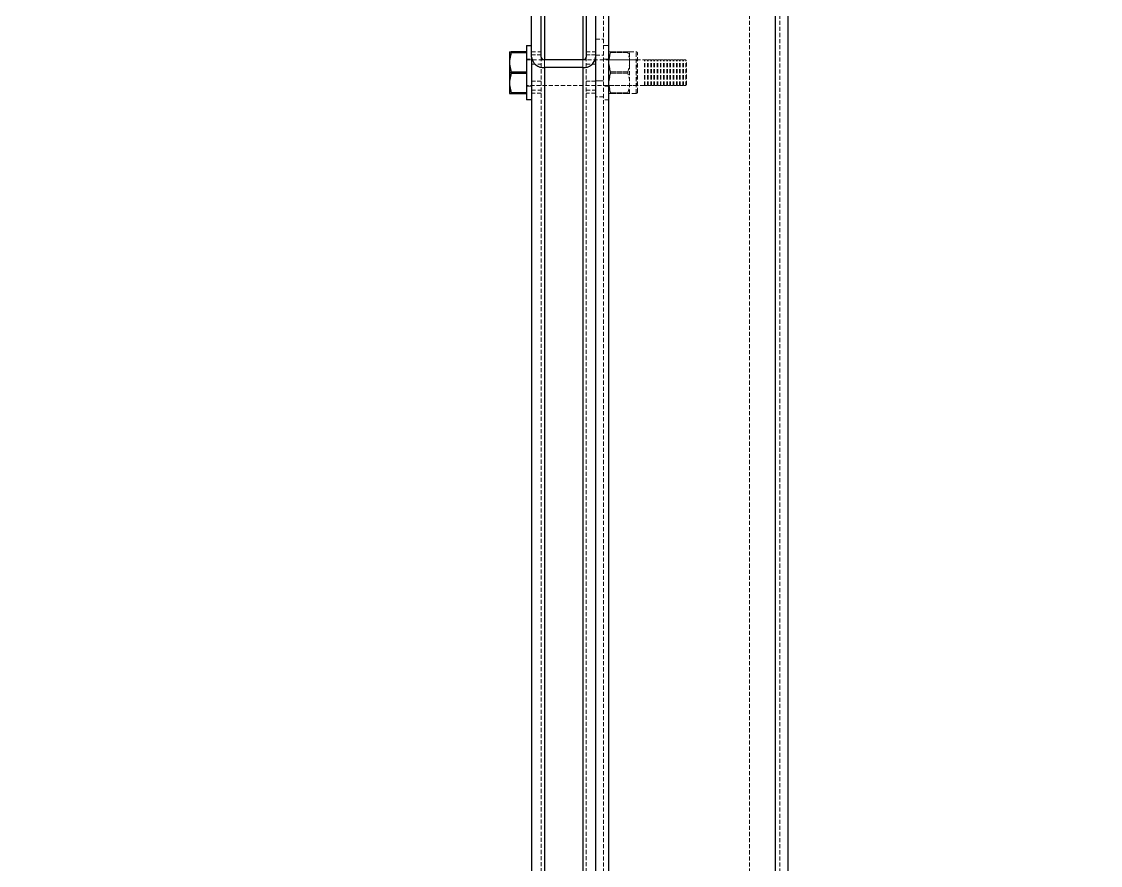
# Model space of a CAD drawing. Header units: millimetres. Extents: x -116399 to 112199, y -90759 to -31335.
# Drawn here: x -32882.3 to -32545.5, y -46713.6 to -46450.1 of the extents above; entities that cross this region are included whole.
import ezdxf

# ---------------------------------------------------------------- set-up
doc = ezdxf.new("R2010")
doc.units = ezdxf.units.MM
doc.linetypes.add('HIDDEN', pattern=[1.905, 1.27, -0.635])
doc.styles.add('Annotative', font='simplex.shx', dxfattribs={"height": 2.5})
doc.dimstyles.new('Annotative', dxfattribs={"dimscale": 0, "dimtxt": 2.5, "dimasz": 2.5, "dimexe": 1.25, "dimexo": 2, "dimtad": 1, "dimtxsty": 'Annotative', "dimblk": 'OBLIQUE', "dimcen": 2.5, "dimazin": 3, "dimtfac": 1, "dimtmove": 0, "dimatfit": 3, "dimfxl": 1})

# ---------------------------------------------------------------- blocks, each defined once
blk = doc.blocks.new('_Oblique')
at = {"color": 0, "linetype": 'ByBlock', "lineweight": -2}
blk.add_line((-0.5, -0.5), (0.5, 0.5), dxfattribs=at)
blk = doc.blocks.new('*D259')
at = {"color": 8, "lineweight": -2}
for p, q in [((-32803.11, -46314.58), (-33315.47, -46314.58)), ((-33252.97, -48529.58), (-33252.97, -46314.58)), ((-32803.11, -48529.58), (-33315.47, -48529.58))]:
    blk.add_line(p, q, dxfattribs=at)
at = {"layer": 'Defpoints', "color": 0}
for p in [(-33252.97, -46314.58), (-32703.11, -46314.58), (-32703.11, -48529.58)]:
    blk.add_point(p, dxfattribs=at)
at = {"color": 8, "lineweight": -2, "xscale": 125, "yscale": 125, "zscale": 125}
for p, rotation in [((-33252.97, -46314.58), 90), ((-33252.97, -48529.58), 270)]:
    blk.add_blockref('_Oblique', p, dxfattribs=dict(at, rotation=rotation))
at = {"insert": (-33346.72, -47422.08), "char_height": 125, "attachment_point": 5, "rotation": 90, "style": 'Annotative'}
blk.add_mtext('2215', dxfattribs=at)
blk = doc.blocks.new('*D251')
at = {"color": 8, "lineweight": -2}
for p, q in [((-32712.35, -46084.41), (-32639.52, -45928.23)), ((-32647.44, -45945.22), (-31378.62, -46536.9)), ((-31443.52, -46676.08), (-31370.69, -46519.9))]:
    blk.add_line(p, q, dxfattribs=at)
at = {"layer": 'Defpoints', "color": 0}
for p in [(-32725.03, -46111.6), (-31378.62, -46536.9), (-31456.2, -46703.27)]:
    blk.add_point(p, dxfattribs=at)
at = {"color": 8, "lineweight": -2, "xscale": 37.5, "yscale": 37.5, "zscale": 37.5}
for p, rotation in [((-32647.44, -45945.22), 154.9996608847017), ((-31378.62, -46536.9), 334.9996608847017)]:
    blk.add_blockref('_Oblique', p, dxfattribs=dict(at, rotation=rotation))
at = {"insert": (-32001.14, -46215.57), "char_height": 37.5, "attachment_point": 5, "rotation": 334.9997, "style": 'Annotative'}
blk.add_mtext('1400', dxfattribs=at)
blk = doc.blocks.new('*D255')
at = {"color": 8, "lineweight": -2}
for p, q in [((-33138.8, -45852.25), (-33001.28, -45557.35)), ((-30848.57, -46581.88), (-33009.21, -45574.34)), ((-30978.16, -46859.78), (-30840.65, -46564.89))]:
    blk.add_line(p, q, dxfattribs=at)
at = {"layer": 'Defpoints', "color": 0}
for p in [(-33009.21, -45574.34), (-33151.47, -45879.44), (-30990.84, -46886.97)]:
    blk.add_point(p, dxfattribs=at)
at = {"color": 8, "lineweight": -2, "xscale": 37.5, "yscale": 37.5, "zscale": 37.5}
for p, rotation in [((-33009.21, -45574.34), 154.9996608846983), ((-30848.57, -46581.88), 334.9996608846983)]:
    blk.add_blockref('_Oblique', p, dxfattribs=dict(at, rotation=rotation))
at = {"insert": (-31917, -46052.62), "char_height": 37.5, "attachment_point": 5, "rotation": 334.9997, "style": 'Annotative'}
blk.add_mtext('2384', dxfattribs=at)

msp = doc.modelspace()

# ---------------------------------------------------------------- linework, layer by layer
at = {"color": 7, "linetype": 'HIDDEN', "lineweight": 18}
for p, q in [((-32700.605, -46314.576), (-32700.605, -48529.576)), ((-32699.105, -46314.576), (-32699.105, -48529.576)), ((-32699.105, -46314.576), (-32699.105, -48529.576)), ((-32699.105, -46314.576), (-32699.105, -48529.576)), ((-32655.105, -46314.576), (-32655.105, -48529.576)), ((-32647.105, -46314.576), (-32647.105, -48529.576)), ((-32647.105, -46314.576), (-32647.105, -48529.576)), ((-32647.105, -46314.576), (-32647.105, -48529.576)), ((-32647.105, -46314.576), (-32647.105, -48529.576)), ((-32647.105, -46314.576), (-32647.105, -48529.576)), ((-32647.105, -46314.576), (-32647.105, -48529.576)), ((-32647.105, -46314.576), (-32647.105, -48529.576)), ((-32645.605, -46314.576), (-32645.605, -48529.576)), ((-32719.105, -46423.646), (-32719.105, -48275.15)), ((-32707.105, -46423.646), (-32707.105, -48275.15)), ((-32719.105, -46423.661), (-32719.105, -48272.463)), ((-32719.105, -46426.109), (-32719.105, -48274.912)), ((-32707.105, -46423.661), (-32707.105, -48272.463)), ((-32707.105, -46426.109), (-32707.105, -48274.912)), ((-32703.105, -46455.576), (-32700.605, -46455.576)), ((-32729.505, -46459.526), (-32730.005, -46459.523)), ((-32729.505, -46459.703), (-32730.005, -46462.189)), ((-32730.005, -46462.2), (-32729.505, -46459.711)), ((-32730.005, -46462.202), (-32729.505, -46459.714)), ((-32729.505, -46459.524), (-32724.705, -46459.524)), ((-32729.505, -46459.526), (-32724.705, -46459.526)), ((-32729.505, -46459.703), (-32724.705, -46459.703)), ((-32724.705, -46459.711), (-32729.505, -46459.711)), ((-32724.705, -46459.714), (-32729.505, -46459.714)), ((-32723.105, -46459.576), (-32720.105, -46459.576)), ((-32720.105, -46460.495), (-32723.105, -46460.495)), ((-32723.105, -46460.498), (-32720.105, -46460.498)), ((-32706.105, -46459.576), (-32703.105, -46459.576)), ((-32703.105, -46460.495), (-32706.105, -46460.495)), ((-32706.105, -46460.498), (-32703.105, -46460.498)), ((-32703.105, -46460.576), (-32700.605, -46460.576)), ((-32703.105, -46460.576), (-32700.605, -46460.576)), ((-32700.605, -46457.521), (-32699.005, -46457.521)), ((-32700.605, -46457.523), (-32699.005, -46457.523)), ((-32699.005, -46457.521), (-32699.005, -46457.523)), ((-32699.005, -46457.523), (-32699.005, -46474.523)), ((-32699.005, -46459.531), (-32698.999, -46459.521)), ((-32699.005, -46459.534), (-32698.999, -46459.523)), ((-32698.928, -46462.055), (-32698.486, -46459.731)), ((-32693.025, -46459.517), (-32698.486, -46459.517)), ((-32698.486, -46459.725), (-32698.486, -46459.519)), ((-32693.025, -46459.519), (-32698.486, -46459.519)), ((-32698.486, -46459.524), (-32693.025, -46459.524)), ((-32698.486, -46459.526), (-32698.486, -46459.733)), ((-32698.486, -46459.526), (-32693.025, -46459.526)), ((-32698.486, -46459.723), (-32693.025, -46459.723)), ((-32698.486, -46459.725), (-32693.025, -46459.725)), ((-32693.025, -46459.731), (-32698.486, -46459.731)), ((-32693.025, -46459.733), (-32698.486, -46459.733)), ((-32693.025, -46459.517), (-32692.512, -46459.521)), ((-32693.025, -46459.725), (-32693.025, -46459.519)), ((-32692.512, -46459.521), (-32692.505, -46459.531)), ((-32692.512, -46459.523), (-32692.505, -46459.534)), ((-32692.505, -46459.534), (-32692.505, -46459.531)), ((-32692.505, -46459.531), (-32690.505, -46459.531)), ((-32692.505, -46472.512), (-32692.505, -46459.534)), ((-32692.505, -46459.534), (-32690.505, -46459.534)), ((-32690.505, -46472.51), (-32690.505, -46459.531)), ((-32690.505, -46472.512), (-32690.505, -46459.534)), ((-32690.005, -46460.034), (-32690.005, -46460.031)), ((-32690.005, -46472.012), (-32690.005, -46460.034)), ((-32730.005, -46463.341), (-32729.505, -46465.826)), ((-32729.505, -46465.841), (-32730.005, -46463.353)), ((-32729.505, -46465.844), (-32730.005, -46463.355)), ((-32724.705, -46461.821), (-32723.105, -46461.821)), ((-32724.705, -46461.823), (-32723.105, -46461.823)), ((-32724.705, -46462.021), (-32687.905, -46462.021)), ((-32724.705, -46462.023), (-32687.905, -46462.023)), ((-32723.105, -46463.384), (-32720.105, -46463.384)), ((-32723.105, -46463.391), (-32720.105, -46463.391)), ((-32720.105, -46461.164), (-32720.105, -48312.668)), ((-32719.105, -46461.98), (-32719.105, -48313.484)), ((-32719.105, -46461.98), (-32719.105, -48277.597)), ((-32719.105, -46462.023), (-32719.105, -48310.825)), ((-32719.105, -46462.023), (-32707.105, -46462.023)), ((-32707.105, -46461.98), (-32707.105, -48313.484)), ((-32707.105, -46461.98), (-32707.105, -48277.597)), ((-32707.105, -46462.023), (-32707.105, -48310.825)), ((-32706.105, -46461.164), (-32706.105, -48312.668)), ((-32706.105, -46463.384), (-32703.105, -46463.384)), ((-32706.105, -46463.391), (-32703.105, -46463.391)), ((-32700.605, -46461.821), (-32699.005, -46461.821)), ((-32700.605, -46461.823), (-32699.005, -46461.823)), ((-32699.005, -46462.021), (-32690.105, -46462.021)), ((-32699.005, -46462.023), (-32690.105, -46462.023)), ((-32698.928, -46463.482), (-32698.486, -46465.806)), ((-32690.105, -46462.021), (-32690.005, -46461.921)), ((-32690.105, -46462.023), (-32690.005, -46461.923)), ((-32690.105, -46462.023), (-32690.105, -46462.021)), ((-32690.105, -46470.023), (-32690.105, -46462.023)), ((-32687.905, -46462.023), (-32687.905, -46462.021)), ((-32687.905, -46470.023), (-32687.905, -46462.023)), ((-32687.905, -46462.221), (-32687.705, -46462.221)), ((-32687.905, -46462.223), (-32687.705, -46462.223)), ((-32687.705, -46462.023), (-32687.705, -46462.021)), ((-32687.705, -46462.021), (-32686.905, -46462.021)), ((-32687.705, -46470.023), (-32687.705, -46462.023)), ((-32687.705, -46462.023), (-32686.905, -46462.023)), ((-32686.905, -46462.023), (-32686.905, -46462.021)), ((-32686.905, -46470.023), (-32686.905, -46462.023)), ((-32686.905, -46462.221), (-32686.705, -46462.221)), ((-32686.905, -46462.223), (-32686.705, -46462.223)), ((-32686.705, -46462.023), (-32686.705, -46462.021)), ((-32686.705, -46462.021), (-32685.905, -46462.021)), ((-32686.705, -46470.023), (-32686.705, -46462.023)), ((-32686.705, -46462.023), (-32685.905, -46462.023)), ((-32685.905, -46462.023), (-32685.905, -46462.021)), ((-32685.905, -46470.023), (-32685.905, -46462.023)), ((-32685.905, -46462.221), (-32685.705, -46462.221)), ((-32685.905, -46462.223), (-32685.705, -46462.223)), ((-32685.705, -46462.023), (-32685.705, -46462.021)), ((-32685.705, -46462.021), (-32684.905, -46462.021)), ((-32685.705, -46470.023), (-32685.705, -46462.023)), ((-32685.705, -46462.023), (-32684.905, -46462.023)), ((-32684.905, -46462.023), (-32684.905, -46462.021)), ((-32684.905, -46470.023), (-32684.905, -46462.023)), ((-32684.905, -46462.221), (-32684.705, -46462.221)), ((-32684.905, -46462.223), (-32684.705, -46462.223)), ((-32684.705, -46462.023), (-32684.705, -46462.021)), ((-32684.705, -46462.021), (-32683.905, -46462.021)), ((-32684.705, -46470.023), (-32684.705, -46462.023)), ((-32684.705, -46462.023), (-32683.905, -46462.023)), ((-32683.905, -46462.023), (-32683.905, -46462.021)), ((-32683.905, -46470.023), (-32683.905, -46462.023)), ((-32683.905, -46462.221), (-32683.705, -46462.221)), ((-32683.905, -46462.223), (-32683.705, -46462.223)), ((-32683.705, -46462.023), (-32683.705, -46462.021)), ((-32683.705, -46462.021), (-32682.905, -46462.021)), ((-32683.705, -46470.023), (-32683.705, -46462.023)), ((-32683.705, -46462.023), (-32682.905, -46462.023)), ((-32682.905, -46462.023), (-32682.905, -46462.021)), ((-32682.905, -46470.023), (-32682.905, -46462.023)), ((-32682.905, -46462.221), (-32682.705, -46462.221)), ((-32682.905, -46462.223), (-32682.705, -46462.223)), ((-32682.705, -46462.023), (-32682.705, -46462.021)), ((-32682.705, -46462.021), (-32681.905, -46462.021)), ((-32682.705, -46470.023), (-32682.705, -46462.023)), ((-32682.705, -46462.023), (-32681.905, -46462.023)), ((-32681.905, -46462.023), (-32681.905, -46462.021)), ((-32681.905, -46470.023), (-32681.905, -46462.023)), ((-32681.905, -46462.221), (-32681.705, -46462.221)), ((-32681.905, -46462.223), (-32681.705, -46462.223)), ((-32681.705, -46462.023), (-32681.705, -46462.021)), ((-32681.705, -46462.021), (-32680.905, -46462.021)), ((-32681.705, -46470.023), (-32681.705, -46462.023)), ((-32681.705, -46462.023), (-32680.905, -46462.023)), ((-32680.905, -46462.023), (-32680.905, -46462.021)), ((-32680.905, -46470.023), (-32680.905, -46462.023)), ((-32680.905, -46462.221), (-32680.705, -46462.221)), ((-32680.905, -46462.223), (-32680.705, -46462.223)), ((-32680.705, -46462.023), (-32680.705, -46462.021)), ((-32680.705, -46462.021), (-32679.905, -46462.021)), ((-32680.705, -46470.023), (-32680.705, -46462.023)), ((-32680.705, -46462.023), (-32679.905, -46462.023)), ((-32679.905, -46462.023), (-32679.905, -46462.021)), ((-32679.905, -46470.023), (-32679.905, -46462.023)), ((-32679.905, -46462.221), (-32679.705, -46462.221)), ((-32679.905, -46462.223), (-32679.705, -46462.223)), ((-32679.705, -46462.023), (-32679.705, -46462.021)), ((-32679.705, -46462.021), (-32678.905, -46462.021)), ((-32679.705, -46470.023), (-32679.705, -46462.023)), ((-32679.705, -46462.023), (-32678.905, -46462.023)), ((-32678.905, -46462.023), (-32678.905, -46462.021)), ((-32678.905, -46470.023), (-32678.905, -46462.023)), ((-32678.905, -46462.221), (-32678.705, -46462.221)), ((-32678.905, -46462.223), (-32678.705, -46462.223)), ((-32678.705, -46462.023), (-32678.705, -46462.021)), ((-32678.705, -46462.021), (-32677.905, -46462.021)), ((-32678.705, -46470.023), (-32678.705, -46462.023)), ((-32678.705, -46462.023), (-32677.905, -46462.023)), ((-32677.905, -46462.023), (-32677.905, -46462.021)), ((-32677.905, -46470.023), (-32677.905, -46462.023)), ((-32677.905, -46462.221), (-32677.705, -46462.221)), ((-32677.905, -46462.223), (-32677.705, -46462.223)), ((-32677.705, -46462.023), (-32677.705, -46462.021)), ((-32677.705, -46462.021), (-32676.905, -46462.021)), ((-32677.705, -46470.023), (-32677.705, -46462.023)), ((-32677.705, -46462.023), (-32676.905, -46462.023)), ((-32676.905, -46462.023), (-32676.905, -46462.021)), ((-32676.905, -46470.023), (-32676.905, -46462.023)), ((-32676.905, -46462.221), (-32676.705, -46462.221)), ((-32676.905, -46462.223), (-32676.705, -46462.223)), ((-32676.705, -46462.023), (-32676.705, -46462.021)), ((-32676.705, -46462.021), (-32675.905, -46462.021)), ((-32676.705, -46470.023), (-32676.705, -46462.023)), ((-32676.705, -46462.023), (-32675.905, -46462.023)), ((-32675.905, -46462.023), (-32675.905, -46462.021)), ((-32675.905, -46470.023), (-32675.905, -46462.023)), ((-32675.905, -46462.221), (-32675.705, -46462.221)), ((-32675.905, -46462.223), (-32675.705, -46462.223)), ((-32675.705, -46462.023), (-32675.705, -46462.021)), ((-32675.705, -46462.021), (-32674.905, -46462.021)), ((-32675.705, -46470.023), (-32675.705, -46462.023)), ((-32675.705, -46462.023), (-32674.905, -46462.023)), ((-32674.905, -46462.023), (-32674.905, -46462.021)), ((-32674.905, -46470.023), (-32674.905, -46462.023)), ((-32674.905, -46462.221), (-32674.705, -46462.221)), ((-32674.905, -46462.223), (-32674.705, -46462.223)), ((-32674.705, -46462.223), (-32674.705, -46462.221)), ((-32674.705, -46469.823), (-32674.705, -46462.223)), ((-32729.505, -46466.2), (-32730.005, -46468.688)), ((-32730.005, -46468.7), (-32729.505, -46466.215)), ((-32730.005, -46468.703), (-32729.505, -46466.217)), ((-32724.705, -46465.826), (-32729.505, -46465.826)), ((-32729.505, -46465.841), (-32724.705, -46465.841)), ((-32729.505, -46465.844), (-32724.705, -46465.844)), ((-32729.505, -46466.2), (-32724.705, -46466.2)), ((-32724.705, -46466.215), (-32729.505, -46466.215)), ((-32724.705, -46466.217), (-32729.505, -46466.217)), ((-32719.105, -46464.471), (-32719.105, -48313.274)), ((-32719.105, -46464.471), (-32707.105, -46464.471)), ((-32707.105, -46464.471), (-32707.105, -48313.274)), ((-32698.928, -46468.557), (-32698.486, -46466.235)), ((-32693.025, -46465.806), (-32698.486, -46465.806)), ((-32698.486, -46466.221), (-32698.486, -46465.808)), ((-32693.025, -46465.808), (-32698.486, -46465.808)), ((-32698.486, -46465.822), (-32693.025, -46465.822)), ((-32698.486, -46465.824), (-32698.486, -46466.237)), ((-32698.486, -46465.824), (-32693.025, -46465.824)), ((-32698.486, -46466.219), (-32693.025, -46466.219)), ((-32698.486, -46466.221), (-32693.025, -46466.221)), ((-32693.025, -46466.235), (-32698.486, -46466.235)), ((-32693.025, -46466.237), (-32698.486, -46466.237)), ((-32693.025, -46466.221), (-32693.025, -46465.808)), ((-32730.005, -46469.841), (-32729.505, -46472.33)), ((-32729.505, -46472.338), (-32730.005, -46469.852)), ((-32729.505, -46472.34), (-32730.005, -46469.855)), ((-32687.905, -46470.021), (-32724.705, -46470.021)), ((-32687.905, -46470.023), (-32724.705, -46470.023)), ((-32723.105, -46470.221), (-32724.705, -46470.221)), ((-32723.105, -46470.223), (-32724.705, -46470.223)), ((-32720.105, -46468.654), (-32723.105, -46468.654)), ((-32723.105, -46468.657), (-32720.105, -46468.657)), ((-32703.105, -46468.654), (-32706.105, -46468.654)), ((-32706.105, -46468.657), (-32703.105, -46468.657)), ((-32700.605, -46468.576), (-32703.105, -46468.576)), ((-32703.105, -46468.576), (-32700.605, -46468.576)), ((-32699.005, -46470.221), (-32700.605, -46470.221)), ((-32699.005, -46470.223), (-32700.605, -46470.223)), ((-32690.105, -46470.021), (-32699.005, -46470.021)), ((-32690.105, -46470.023), (-32699.005, -46470.023)), ((-32698.928, -46469.984), (-32698.486, -46472.31)), ((-32690.005, -46470.121), (-32690.105, -46470.021)), ((-32690.005, -46470.123), (-32690.105, -46470.023)), ((-32687.705, -46469.821), (-32687.905, -46469.821)), ((-32687.705, -46469.823), (-32687.905, -46469.823)), ((-32686.905, -46470.021), (-32687.705, -46470.021)), ((-32686.905, -46470.023), (-32687.705, -46470.023)), ((-32686.705, -46469.821), (-32686.905, -46469.821)), ((-32686.705, -46469.823), (-32686.905, -46469.823)), ((-32685.905, -46470.021), (-32686.705, -46470.021)), ((-32685.905, -46470.023), (-32686.705, -46470.023)), ((-32685.705, -46469.821), (-32685.905, -46469.821)), ((-32685.705, -46469.823), (-32685.905, -46469.823)), ((-32684.905, -46470.021), (-32685.705, -46470.021)), ((-32684.905, -46470.023), (-32685.705, -46470.023)), ((-32684.705, -46469.821), (-32684.905, -46469.821)), ((-32684.705, -46469.823), (-32684.905, -46469.823)), ((-32683.905, -46470.021), (-32684.705, -46470.021)), ((-32683.905, -46470.023), (-32684.705, -46470.023)), ((-32683.705, -46469.821), (-32683.905, -46469.821)), ((-32683.705, -46469.823), (-32683.905, -46469.823)), ((-32682.905, -46470.021), (-32683.705, -46470.021)), ((-32682.905, -46470.023), (-32683.705, -46470.023)), ((-32682.705, -46469.821), (-32682.905, -46469.821)), ((-32682.705, -46469.823), (-32682.905, -46469.823)), ((-32681.905, -46470.021), (-32682.705, -46470.021)), ((-32681.905, -46470.023), (-32682.705, -46470.023)), ((-32681.705, -46469.821), (-32681.905, -46469.821)), ((-32681.705, -46469.823), (-32681.905, -46469.823)), ((-32680.905, -46470.021), (-32681.705, -46470.021)), ((-32680.905, -46470.023), (-32681.705, -46470.023)), ((-32680.705, -46469.821), (-32680.905, -46469.821)), ((-32680.705, -46469.823), (-32680.905, -46469.823)), ((-32679.905, -46470.021), (-32680.705, -46470.021)), ((-32679.905, -46470.023), (-32680.705, -46470.023)), ((-32679.705, -46469.821), (-32679.905, -46469.821)), ((-32679.705, -46469.823), (-32679.905, -46469.823)), ((-32678.905, -46470.021), (-32679.705, -46470.021)), ((-32678.905, -46470.023), (-32679.705, -46470.023)), ((-32678.705, -46469.821), (-32678.905, -46469.821)), ((-32678.705, -46469.823), (-32678.905, -46469.823)), ((-32677.905, -46470.021), (-32678.705, -46470.021)), ((-32677.905, -46470.023), (-32678.705, -46470.023)), ((-32677.705, -46469.821), (-32677.905, -46469.821)), ((-32677.705, -46469.823), (-32677.905, -46469.823)), ((-32676.905, -46470.021), (-32677.705, -46470.021)), ((-32676.905, -46470.023), (-32677.705, -46470.023)), ((-32676.705, -46469.821), (-32676.905, -46469.821)), ((-32676.705, -46469.823), (-32676.905, -46469.823)), ((-32675.905, -46470.021), (-32676.705, -46470.021)), ((-32675.905, -46470.023), (-32676.705, -46470.023)), ((-32675.705, -46469.821), (-32675.905, -46469.821)), ((-32675.705, -46469.823), (-32675.905, -46469.823)), ((-32674.905, -46470.021), (-32675.705, -46470.021)), ((-32674.905, -46470.023), (-32675.705, -46470.023)), ((-32674.705, -46469.821), (-32674.905, -46469.821)), ((-32674.705, -46469.823), (-32674.905, -46469.823)), ((-32729.505, -46472.517), (-32730.005, -46472.52)), ((-32724.705, -46472.33), (-32729.505, -46472.33)), ((-32729.505, -46472.338), (-32724.705, -46472.338)), ((-32729.505, -46472.34), (-32724.705, -46472.34)), ((-32729.505, -46472.517), (-32724.705, -46472.517)), ((-32724.705, -46472.524), (-32729.505, -46472.524)), ((-32723.105, -46471.546), (-32720.105, -46471.546)), ((-32723.105, -46471.547), (-32720.105, -46471.547)), ((-32720.105, -46472.465), (-32723.105, -46472.465)), ((-32720.105, -46472.469), (-32723.105, -46472.469)), ((-32706.105, -46471.546), (-32703.105, -46471.546)), ((-32706.105, -46471.547), (-32703.105, -46471.547)), ((-32703.105, -46472.465), (-32706.105, -46472.465)), ((-32703.105, -46472.469), (-32706.105, -46472.469)), ((-32700.605, -46473.576), (-32703.105, -46473.576)), ((-32698.999, -46472.521), (-32699.005, -46472.51)), ((-32698.999, -46472.523), (-32699.005, -46472.512)), ((-32698.486, -46472.517), (-32698.999, -46472.521)), ((-32693.025, -46472.31), (-32698.486, -46472.31)), ((-32698.486, -46472.519), (-32698.486, -46472.312)), ((-32693.025, -46472.312), (-32698.486, -46472.312)), ((-32698.486, -46472.318), (-32693.025, -46472.318)), ((-32698.486, -46472.32), (-32698.486, -46472.526)), ((-32698.486, -46472.32), (-32693.025, -46472.32)), ((-32698.486, -46472.517), (-32693.025, -46472.517)), ((-32698.486, -46472.519), (-32693.025, -46472.519)), ((-32693.025, -46472.524), (-32698.486, -46472.524)), ((-32693.025, -46472.526), (-32698.486, -46472.526)), ((-32693.025, -46472.519), (-32693.025, -46472.312)), ((-32693.025, -46472.524), (-32692.872, -46472.523)), ((-32693.025, -46472.526), (-32692.872, -46472.525)), ((-32692.505, -46472.51), (-32692.512, -46472.521)), ((-32692.505, -46472.512), (-32692.512, -46472.523)), ((-32690.505, -46472.51), (-32692.505, -46472.51)), ((-32690.505, -46472.512), (-32692.505, -46472.512)), ((-32723.105, -46474.521), (-32724.705, -46474.521)), ((-32699.005, -46474.521), (-32700.605, -46474.521)), ((-32699.005, -46474.523), (-32700.605, -46474.523))]:
    msp.add_line(p, q, dxfattribs=at)
at = {"color": 7, "linetype": 'Continuous', "lineweight": 25}
for p, q in [((-32699.105, -46314.576), (-32699.105, -48529.576)), ((-32647.105, -46314.576), (-32647.105, -48529.576)), ((-32643.105, -46314.576), (-32643.105, -48529.576)), ((-32723.105, -46461.164), (-32723.105, -46426.908)), ((-32720.105, -46461.164), (-32720.105, -46426.908)), ((-32719.105, -46426.092), (-32719.105, -46461.98)), ((-32707.105, -46426.092), (-32707.105, -46461.98)), ((-32706.105, -46426.908), (-32706.105, -46461.164)), ((-32703.105, -46439.871), (-32703.105, -46461.164)), ((-32730.005, -46459.52), (-32729.505, -46459.517)), ((-32730.005, -46459.522), (-32729.505, -46459.519)), ((-32730.005, -46459.522), (-32730.005, -46462.191)), ((-32729.505, -46459.705), (-32730.005, -46462.191)), ((-32724.705, -46459.517), (-32729.505, -46459.517)), ((-32729.505, -46459.705), (-32729.505, -46459.519)), ((-32724.705, -46459.519), (-32729.505, -46459.519)), ((-32729.505, -46459.705), (-32724.705, -46459.705)), ((-32724.705, -46457.521), (-32723.105, -46457.521)), ((-32724.705, -46457.521), (-32724.705, -46457.523)), ((-32724.705, -46457.523), (-32723.105, -46457.523)), ((-32724.705, -46457.523), (-32724.705, -46474.523)), ((-32730.005, -46462.191), (-32730.005, -46463.343)), ((-32730.005, -46463.343), (-32729.505, -46465.828)), ((-32730.005, -46463.343), (-32730.005, -46468.69)), ((-32723.105, -46461.164), (-32723.105, -48312.668)), ((-32707.105, -46461.98), (-32719.105, -46461.98)), ((-32703.105, -46461.164), (-32703.105, -46471.879)), ((-32729.505, -46466.202), (-32730.005, -46468.69)), ((-32729.505, -46466.202), (-32729.505, -46465.828)), ((-32724.705, -46465.828), (-32729.505, -46465.828)), ((-32729.505, -46466.202), (-32724.705, -46466.202)), ((-32707.105, -46464.426), (-32719.105, -46464.426)), ((-32719.105, -46464.426), (-32719.105, -48315.931)), ((-32707.105, -46464.426), (-32707.105, -48315.931)), ((-32730.005, -46468.69), (-32730.005, -46469.843)), ((-32730.005, -46469.843), (-32729.505, -46472.332)), ((-32730.005, -46469.843), (-32730.005, -46472.522)), ((-32729.505, -46472.519), (-32730.005, -46472.522)), ((-32730.005, -46472.522), (-32730.005, -46472.523)), ((-32730.005, -46472.523), (-32729.505, -46472.526)), ((-32724.705, -46472.332), (-32729.505, -46472.332)), ((-32729.505, -46472.519), (-32729.505, -46472.332)), ((-32729.505, -46472.519), (-32724.705, -46472.519)), ((-32724.705, -46472.526), (-32729.505, -46472.526)), ((-32703.105, -46471.879), (-32703.105, -48529.576)), ((-32723.105, -46474.523), (-32724.705, -46474.523))]:
    msp.add_line(p, q, dxfattribs=at)
at = {"color": 7, "linetype": 'HIDDEN', "lineweight": 18, "flags": 128}
for points in [[(-32698.486, -46459.524), (-32698.999, -46459.52), (-32698.486, -46459.517)], [(-32698.486, -46459.526), (-32698.999, -46459.523), (-32698.486, -46459.519)], [(-32698.486, -46459.723), (-32698.891, -46461.404), (-32698.928, -46462.059)], [(-32693.025, -46459.519), (-32692.512, -46459.523), (-32693.025, -46459.526)], [(-32698.486, -46465.822), (-32698.891, -46464.139), (-32698.928, -46463.486)], [(-32698.486, -46466.219), (-32698.891, -46467.902), (-32698.928, -46468.561)], [(-32698.486, -46472.318), (-32698.891, -46470.637), (-32698.928, -46469.988)], [(-32698.486, -46472.519), (-32698.999, -46472.523), (-32698.486, -46472.526)], [(-32692.522, -46472.521), (-32692.512, -46472.52), (-32693.025, -46472.517)], [(-32692.522, -46472.523), (-32692.512, -46472.523), (-32693.025, -46472.519)]]:
    msp.add_lwpolyline(points, dxfattribs=at)
at = {"color": 7, "linetype": 'HIDDEN', "lineweight": 18}
for centre, radius, start, end in [((-32689.637, -46462.767), 9.357, 161.03151, 198.96849), ((-32689.615, -46462.779), 9.379, 161.05415, 198.94585), ((-32701.874, -46462.765), 9.357, 341.03167, 18.96833), ((-32701.874, -46462.767), 9.357, 341.03151, 18.96849), ((-32690.505, -46460.031), 0.5, 0, 90), ((-32690.505, -46460.034), 0.5, 0, 90), ((-32719.439, -46460.797), 3.689, 186.36491, 275.19154), ((-32719.189, -46461.104), 0.922, 186.36491, 275.19154), ((-32706.772, -46460.797), 3.689, 264.80846, 353.63509), ((-32707.022, -46461.104), 0.922, 264.80846, 353.63509), ((-32689.615, -46469.267), 9.379, 161.05415, 198.94585), ((-32689.637, -46469.279), 9.357, 161.03151, 198.96849), ((-32701.896, -46469.265), 9.379, 341.05399, 18.94601), ((-32701.896, -46469.267), 9.379, 341.05415, 18.94585), ((-32690.505, -46472.01), 0.5, 270, 360), ((-32690.505, -46472.012), 0.5, 270, 360)]:
    msp.add_arc(centre, radius, start, end, dxfattribs=at)
at = {"color": 7, "linetype": 'Continuous', "lineweight": 25}
for centre, radius, start, end in [((-32719.44, -46460.753), 3.688, 186.3897, 275.20791), ((-32719.189, -46461.061), 0.922, 186.3897, 275.20791), ((-32706.771, -46460.753), 3.688, 264.79209, 353.6103), ((-32707.022, -46461.061), 0.922, 264.79209, 353.6103)]:
    msp.add_arc(centre, radius, start, end, dxfattribs=at)

# ---------------------------------------------------------------- dimensions: what is measured, and where the dimension line sits
for base, p1, p2, angle, picture, middle in [((-33009.206, -45574.345), (-30990.843, -46886.971), (-33151.475, -45879.436), 334.99966, '*D255', (-31917.004, -46052.622)), ((-33252.974, -46314.576), (-32703.105, -48529.576), (-32703.105, -46314.576), 90, '*D259', (-33346.724, -47422.076))]:
    dim = msp.add_linear_dim(base=base, p1=p1, p2=p2, angle=angle, dimstyle='Annotative', override={"dimscale": 0, "dimtix": 0, "dimtofl": 1, "dimtmove": 0, "dimatfit": 3})
    dim.commit()
    dim.dimension.update_dxf_attribs({"geometry": picture, "text_midpoint": middle})
dim = msp.add_aligned_dim(p1=(-32725.027, -46111.598), p2=(-31456.199, -46703.271), distance=183.576, dimstyle='Annotative', override={"dimscale": 0, "dimtix": 0, "dimtofl": 1, "dimtmove": 0, "dimatfit": 3})
dim.commit()
dim.dimension.update_dxf_attribs({"geometry": '*D251', "text_midpoint": (-32001.143, -46215.569)})

doc.saveas('drawing.dxf')
